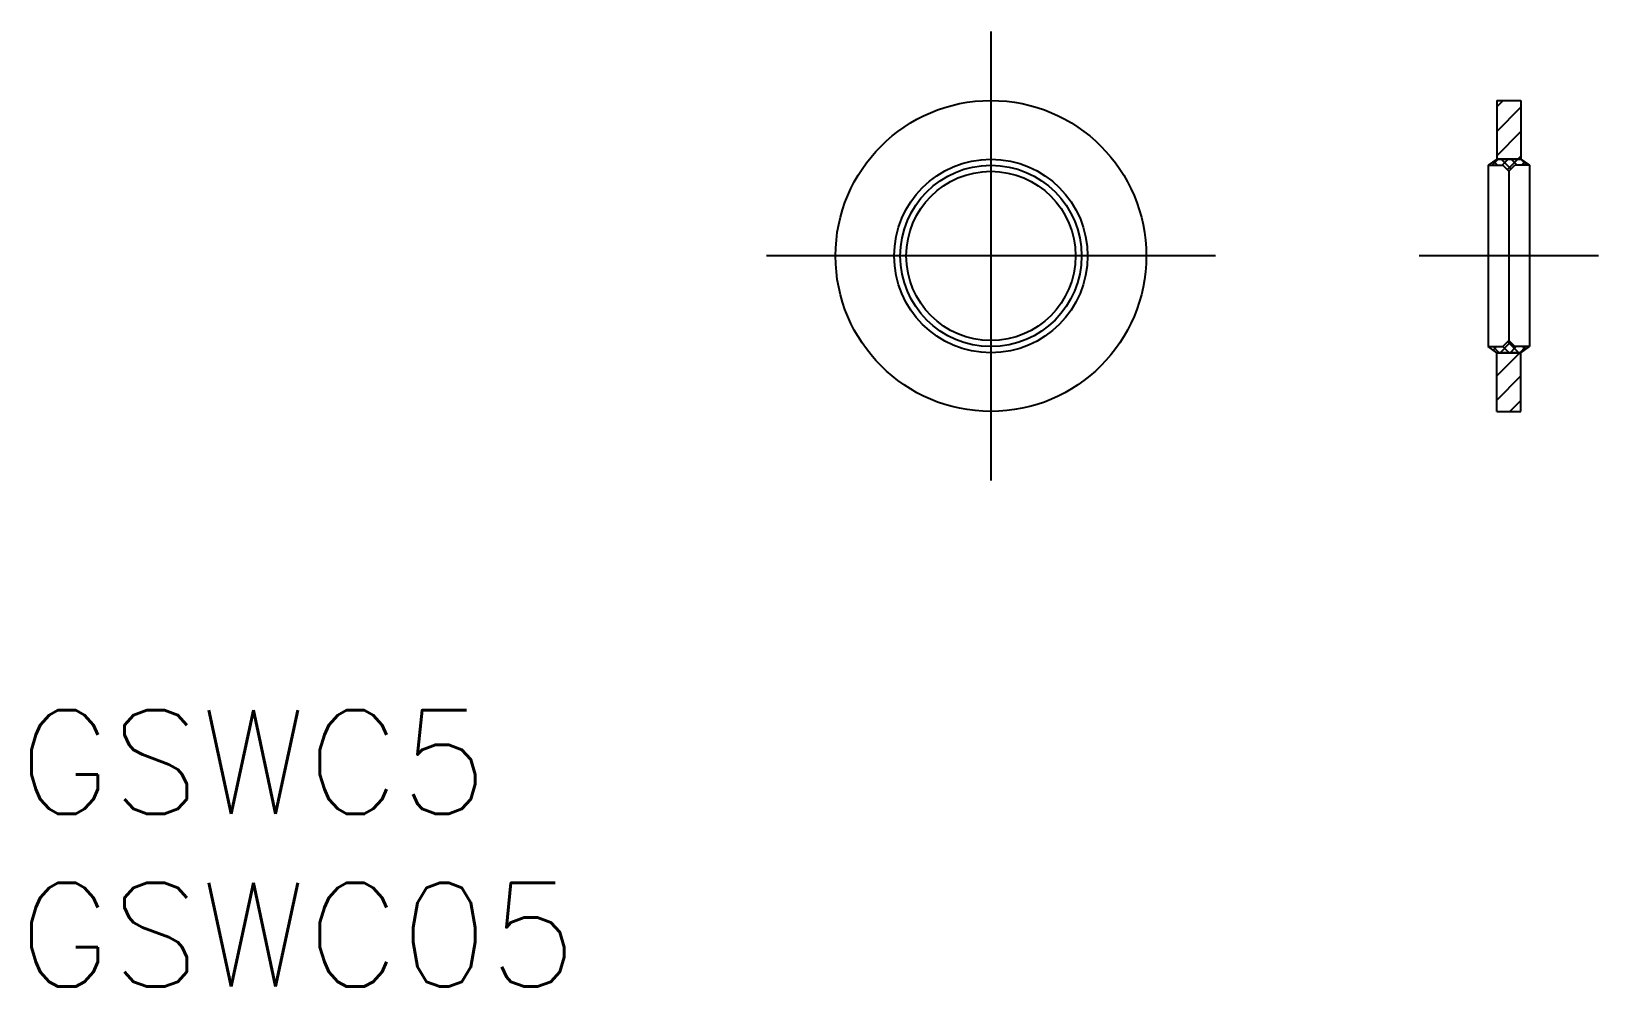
# Model space of a CAD drawing. Extents: x -27.8 to 17.6, y -21.1 to 6.5.
import ezdxf

# ---------------------------------------------------------------- set-up
doc = ezdxf.new("R2010")
doc.units = 0
doc.linetypes.add('CENTER', pattern=[50.8, 31.75, -6.35, 6.35, -6.35])
doc.layers.get('0').update_dxf_attribs({"linetype": 'CONTINUOUS'})
doc.layers.add('CENTER', color=1, linetype='CENTER')
doc.styles.get("Standard").update_dxf_attribs({"font": 'txt.shx', "height": 3, "bigfont": 'bigfont.shx'})

msp = doc.modelspace()

# ---------------------------------------------------------------- linework, layer by layer
at = {"color": 7, "linetype": 'CONTINUOUS'}
for p, q in [((14.65, 4.5), (14.65, 2.8)), ((14.65, 4.5), (15.35, 4.5)), ((15.35, 4.5), (15.35, 2.8)), ((14.65, 2.8), (14.4, 2.625)), ((15.35, 2.8), (14.65, 2.8)), ((14.65, 2.8), (15.35, 2.8)), ((15.35, 2.8), (15.6, 2.625)), ((14.4, 2.625), (14.4, -2.625)), ((14.4, 2.625), (14.825, 2.625)), ((15, 2.45), (14.825, 2.625)), ((15, 2.45), (15.175, 2.625)), ((15, 2.45), (15, -2.45)), ((15.6, 2.625), (15.175, 2.625)), ((15.6, 2.625), (15.6, -2.625)), ((14.65, -2.8), (14.4, -2.625)), ((14.4, -2.625), (14.825, -2.625)), ((15, -2.45), (14.825, -2.625)), ((15, -2.45), (15.175, -2.625)), ((15.6, -2.625), (15.175, -2.625)), ((15.35, -2.8), (15.6, -2.625)), ((14.65, -4.5), (14.65, -2.8)), ((14.65, -2.8), (15.35, -2.8)), ((15.35, -2.8), (14.65, -2.8)), ((15.35, -4.5), (15.35, -2.8)), ((14.65, -4.5), (15.35, -4.5))]:
    msp.add_line(p, q, dxfattribs=at)
at = {"color": 3, "linetype": 'CONTINUOUS'}
for p, q in [((14.65, 4.313), (14.837, 4.5)), ((14.65, 3.606), (15.35, 4.306)), ((14.65, 2.898), (15.35, 3.598)), ((14.518, 2.625), (14.693, 2.8)), ((14.672, 2.625), (14.56, 2.737)), ((15.065, 2.515), (14.78, 2.8)), ((14.801, 2.625), (14.976, 2.8)), ((14.954, 2.496), (15.259, 2.8)), ((15.238, 2.625), (15.063, 2.8)), ((15.259, 2.8), (15.35, 2.891)), ((15.521, 2.625), (15.346, 2.8)), ((15.367, 2.625), (15.463, 2.721)), ((14.542, -2.725), (14.642, -2.625)), ((14.723, -2.8), (14.548, -2.625)), ((14.75, -2.8), (15.05, -2.5)), ((15.006, -2.8), (14.828, -2.622)), ((15.289, -2.8), (14.969, -2.481)), ((15.033, -2.8), (15.208, -2.625)), ((15.316, -2.8), (15.491, -2.625)), ((15.48, -2.709), (15.397, -2.625)), ((14.65, -3.466), (15.316, -2.8)), ((14.65, -4.173), (15.35, -3.473)), ((15.03, -4.5), (15.35, -4.18))]:
    msp.add_line(p, q, dxfattribs=at)
at = {"color": 7, "linetype": 'CONTINUOUS'}
for radius in [4.5, 2.8, 2.625, 2.45]:
    msp.add_circle((0, 0), radius, dxfattribs=at)
at = {"layer": 'CENTER', "color": 1, "linetype": 'CENTER'}
for p, q in [((0, 6.5), (0, -6.5)), ((6.5, 0), (-6.5, 0)), ((17.6, 0), (12.4, 0))]:
    msp.add_line(p, q, dxfattribs=at)

# ---------------------------------------------------------------- texts
at = {"color": 7, "linetype": 'CONTINUOUS'}
for s, p in [('GSWC5', (-28.175, -16.147)), ('GSWC05', (-28.175, -21.147))]:
    msp.add_text(s, height=3, dxfattribs=at).set_placement(p)

doc.saveas('drawing.dxf')
